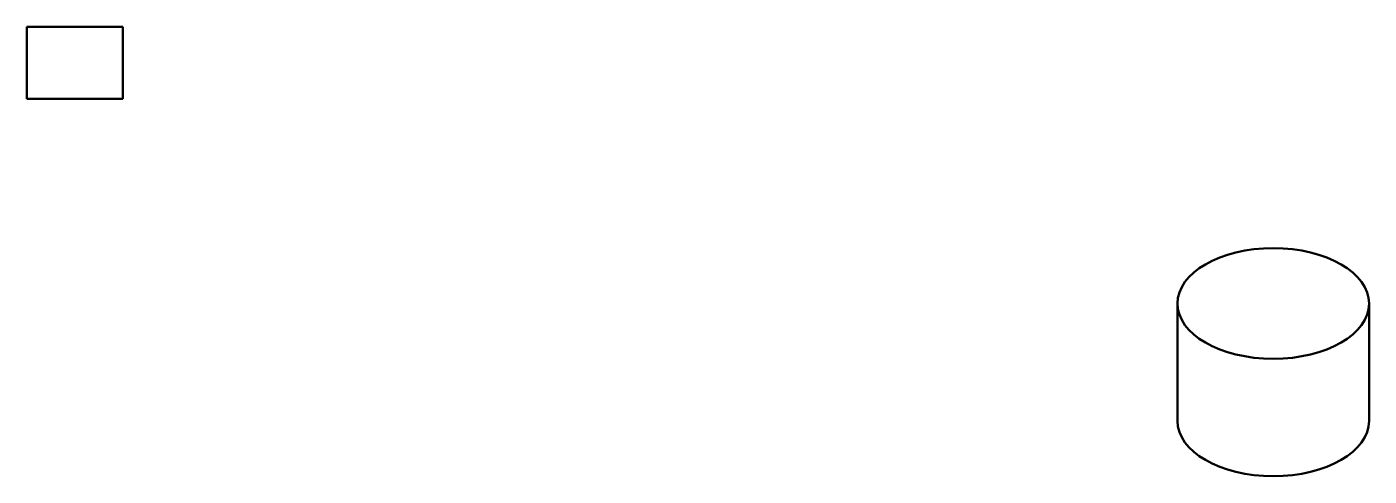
# Model space of a CAD drawing. Header units: millimetres. Extents: x 92 to 316, y 131 to 206.
import ezdxf

# ---------------------------------------------------------------- set-up
doc = ezdxf.new("R2010")
doc.units = ezdxf.units.MM
doc.layers.get('0').update_dxf_attribs({"linetype": 'CONTINUOUS'})
doc.layers.add('SICHTBAR', color=7, linetype='CONTINUOUS', lineweight=50)

# ---------------------------------------------------------------- blocks, each defined once
blk = doc.blocks.new('Vorne')
at = {"layer": 'SICHTBAR'}
for p, q in [((92, 206), (108, 206)), ((92, 194), (92, 206)), ((108, 194), (108, 206)), ((92, 194), (108, 194))]:
    blk.add_line(p, q, dxfattribs=at)
blk = doc.blocks.new('Isometrisch')
at = {"layer": 'SICHTBAR'}
for p, q in [((284, 140.2), (284, 159.8)), ((316, 140.2), (316, 159.8))]:
    blk.add_line(p, q, dxfattribs=at)
blk.add_ellipse((300, 159.8), major_axis=(16, 0), ratio=0.57735, dxfattribs=at)
blk.add_ellipse((300, 140.2), major_axis=(16, 0), ratio=0.57735, start_param=3.141593, end_param=6.283185, dxfattribs=at)

msp = doc.modelspace()

# ---------------------------------------------------------------- block references
for name in ['Vorne', 'Isometrisch']:
    msp.add_blockref(name, (0, 0))

doc.saveas('drawing.dxf')
